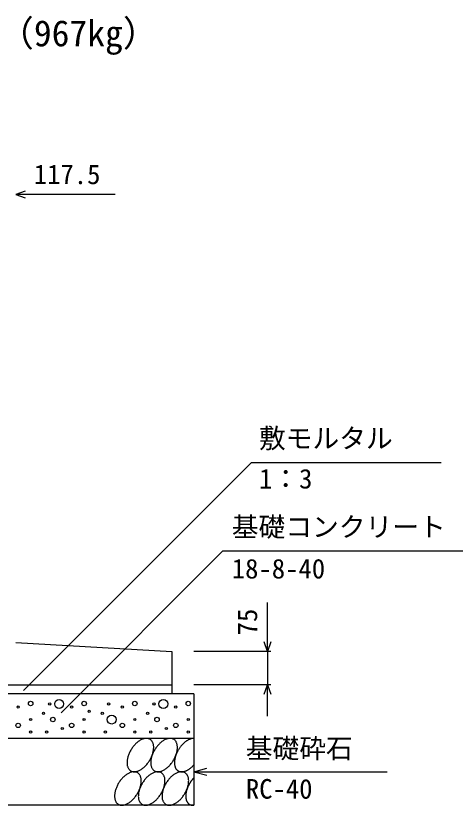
# Model space of a CAD drawing. Units: millimetres, scale not verified. Extents: x -25200 to 25200, y -8910 to 8910.
# Drawn here: x 9928 to 10913, y 1921 to 3692 of the extents above; entities that cross this region are included whole.
import ezdxf
from ezdxf.enums import TextEntityAlignment as Align

# ---------------------------------------------------------------- set-up
doc = ezdxf.new("R2010")
doc.units = ezdxf.units.MM
doc.header["$LTSCALE"] = 30
for name, color, linetype, lineweight in [('0-0_DIM', 7, 'Continuous', 25), ('0-2_HATCH', 6, 'Continuous', 25), ('0-5_OUTLINE', 3, 'Continuous', 25), ('0-6_TXT', 7, 'Continuous', 25)]:
    doc.layers.add(name, color=color, linetype=linetype, lineweight=lineweight)
doc.styles.add('ＭＳ ゴシック', font='')
doc.styles.get('ＭＳ ゴシック').set_extended_font_data('MS Gothic')

msp = doc.modelspace()

# ---------------------------------------------------------------- linework, layer by layer
at = {"layer": '0-0_DIM'}
for p, q in [((10150.66, 3291.3), (9927.28, 3291.3)), ((10456.43, 2690.44), (9944.74, 2178.76)), ((10456.43, 2690.44), (10881.73, 2690.44)), ((10392.1, 2491.78), (10029.13, 2128.81)), ((10392.1, 2491.78), (11038.97, 2491.78)), ((10492.28, 2266.3), (10492.28, 2376.19)), ((10499.78, 2266.3), (10327.28, 2266.3)), ((10492.28, 2266.3), (10492.28, 2191.3)), ((10499.78, 2191.3), (10327.28, 2191.3)), ((10492.28, 2121.3), (10492.28, 2191.3)), ((10327.28, 1996.3), (10356.26, 2004.06)), ((10327.28, 1996.3), (10760.59, 1996.3)), ((10327.28, 1996.3), (10356.26, 1988.53))]:
    msp.add_line(p, q, dxfattribs=at)
for points in [[(9948.42, 3298.99), (9927.28, 3291.3), (9948.42, 3283.6)], [(10499.97, 2287.44), (10492.28, 2266.3), (10484.58, 2287.44)], [(10484.58, 2170.15), (10492.28, 2191.3), (10499.97, 2170.15)]]:
    msp.add_lwpolyline(points, dxfattribs=at)
at = {"layer": '0-2_HATCH'}
for points in [[(10228.78, 2069.08), (10227.78, 2069.66), (10226.68, 2070.15), (10225.58, 2070.56), (10224.38, 2070.87), (10223.18, 2071.1), (10221.98, 2071.23), (10220.68, 2071.28), (10219.38, 2071.23), (10217.98, 2071.1), (10216.58, 2070.87), (10215.18, 2070.56), (10213.78, 2070.15), (10212.38, 2069.66), (10210.88, 2069.09), (10209.48, 2068.42), (10207.98, 2067.68), (10206.48, 2066.85), (10205.08, 2065.94), (10203.58, 2064.96), (10202.08, 2063.9), (10200.68, 2062.77), (10199.28, 2061.56), (10197.88, 2060.29), (10196.48, 2058.96), (10195.08, 2057.57), (10193.78, 2056.12), (10192.48, 2054.61), (10191.18, 2053.06), (10189.98, 2051.46), (10188.78, 2049.81), (10187.68, 2048.13), (10186.58, 2046.41), (10185.48, 2044.66), (10184.48, 2042.89), (10183.58, 2041.09), (10182.68, 2039.28), (10181.88, 2037.45), (10181.08, 2035.62), (10180.38, 2033.78)], [(10203.08, 1998.47), (10204.58, 1999.13), (10206.08, 1999.88), (10207.48, 2000.7), (10208.98, 2001.61), (10210.48, 2002.6), (10211.88, 2003.66), (10213.28, 2004.79), (10214.78, 2005.99), (10216.18, 2007.26), (10217.58, 2008.59), (10218.88, 2009.99), (10220.28, 2011.44), (10221.58, 2012.94), (10222.78, 2014.5), (10224.08, 2016.1), (10225.18, 2017.74), (10226.38, 2019.42), (10227.48, 2021.14), (10228.48, 2022.89), (10229.48, 2024.66), (10230.48, 2026.46), (10231.28, 2028.27), (10232.18, 2030.1), (10232.88, 2031.94), (10233.58, 2033.78), (10234.28, 2035.62), (10234.78, 2037.45), (10235.28, 2039.28), (10235.78, 2041.09), (10236.08, 2042.89), (10236.38, 2044.66), (10236.68, 2046.41), (10236.78, 2048.13), (10236.88, 2049.81), (10236.88, 2051.45), (10236.88, 2053.05), (10236.68, 2054.61), (10236.48, 2056.11), (10236.18, 2057.57)], [(10236.18, 2057.57), (10235.88, 2058.96), (10235.48, 2060.29), (10234.98, 2061.56), (10234.48, 2062.76), (10233.78, 2063.9), (10233.18, 2064.96), (10232.38, 2065.94), (10231.58, 2066.85), (10230.68, 2067.68), (10229.78, 2068.42), (10228.78, 2069.08)], [(10281.98, 2069.08), (10280.98, 2069.66), (10279.88, 2070.15), (10278.78, 2070.56), (10277.58, 2070.87), (10276.38, 2071.1), (10275.18, 2071.23), (10273.88, 2071.28), (10272.58, 2071.23), (10271.18, 2071.1), (10269.78, 2070.87), (10268.38, 2070.56), (10266.98, 2070.15), (10265.58, 2069.66), (10264.08, 2069.09), (10262.68, 2068.42), (10261.18, 2067.68), (10259.68, 2066.85), (10258.28, 2065.94), (10256.78, 2064.96), (10255.28, 2063.9), (10253.88, 2062.77), (10252.48, 2061.56), (10251.08, 2060.29), (10249.68, 2058.96), (10248.28, 2057.57), (10246.98, 2056.12), (10245.68, 2054.61), (10244.38, 2053.06), (10243.18, 2051.46), (10241.98, 2049.81), (10240.88, 2048.13), (10239.78, 2046.41), (10238.68, 2044.66), (10237.68, 2042.89), (10236.78, 2041.09), (10235.88, 2039.28), (10235.08, 2037.45), (10234.28, 2035.62), (10233.58, 2033.78)], [(10256.28, 1998.47), (10257.78, 1999.13), (10259.28, 1999.88), (10260.68, 2000.7), (10262.18, 2001.61), (10263.68, 2002.6), (10265.08, 2003.66), (10266.58, 2004.79), (10267.98, 2005.99), (10269.38, 2007.26), (10270.78, 2008.59), (10272.08, 2009.99), (10273.48, 2011.44), (10274.78, 2012.94), (10275.98, 2014.5), (10277.28, 2016.1), (10278.38, 2017.74), (10279.58, 2019.42), (10280.68, 2021.14), (10281.68, 2022.89), (10282.68, 2024.66), (10283.68, 2026.46), (10284.48, 2028.27), (10285.38, 2030.1), (10286.08, 2031.94), (10286.78, 2033.78), (10287.48, 2035.62), (10287.98, 2037.45), (10288.58, 2039.28), (10288.98, 2041.09), (10289.38, 2042.89), (10289.68, 2044.66), (10289.88, 2046.41), (10289.98, 2048.13), (10290.08, 2049.81), (10290.08, 2051.45), (10290.08, 2053.05), (10289.88, 2054.61), (10289.68, 2056.11), (10289.48, 2057.57)], [(10289.48, 2057.57), (10289.08, 2058.96), (10288.68, 2060.29), (10288.18, 2061.56), (10287.68, 2062.76), (10286.98, 2063.9), (10286.38, 2064.96), (10285.58, 2065.94), (10284.78, 2066.85), (10283.88, 2067.68), (10282.98, 2068.42), (10281.98, 2069.08)], [(10327.28, 2071.28), (10326.38, 2071.27), (10325.58, 2071.22), (10324.68, 2071.13), (10323.78, 2071.01), (10322.88, 2070.84), (10321.98, 2070.64), (10321.08, 2070.4), (10320.08, 2070.12), (10319.18, 2069.81), (10318.18, 2069.46), (10317.28, 2069.07), (10316.28, 2068.64), (10315.38, 2068.18), (10314.38, 2067.69), (10313.48, 2067.16), (10312.48, 2066.59), (10311.48, 2065.99), (10310.58, 2065.36), (10309.58, 2064.7), (10308.68, 2064), (10307.68, 2063.27), (10306.78, 2062.51), (10305.88, 2061.73), (10304.98, 2060.91), (10303.98, 2060.07), (10303.08, 2059.19), (10302.18, 2058.3), (10301.38, 2057.38), (10300.48, 2056.43), (10299.58, 2055.46), (10298.78, 2054.47), (10297.98, 2053.45), (10297.08, 2052.42), (10296.28, 2051.37), (10295.58, 2050.29), (10294.78, 2049.21), (10294.08, 2048.1), (10293.28, 2046.98), (10292.58, 2045.85)], [(10292.58, 2045.85), (10291.98, 2044.71), (10291.28, 2043.55), (10290.68, 2042.38), (10290.08, 2041.21), (10289.48, 2040.03), (10288.88, 2038.84), (10288.38, 2037.64), (10287.88, 2036.45), (10287.38, 2035.25), (10286.88, 2034.04), (10286.48, 2032.84), (10286.08, 2031.64), (10285.68, 2030.44), (10285.38, 2029.24), (10285.08, 2028.05), (10284.78, 2026.87), (10284.48, 2025.69), (10284.28, 2024.52), (10284.08, 2023.36), (10283.88, 2022.21), (10283.78, 2021.07), (10283.68, 2019.94), (10283.58, 2018.83), (10283.58, 2017.74), (10283.48, 2016.66), (10283.58, 2015.6), (10283.58, 2014.56), (10283.68, 2013.53), (10283.78, 2012.53), (10283.88, 2011.55), (10284.08, 2010.59), (10284.28, 2009.66), (10284.48, 2008.75), (10284.78, 2007.87), (10285.08, 2007.01), (10285.38, 2006.18), (10285.68, 2005.38), (10286.08, 2004.61), (10286.48, 2003.87)], [(10180.38, 2033.78), (10179.78, 2031.94), (10179.18, 2030.1), (10178.68, 2028.28), (10178.28, 2026.46), (10177.88, 2024.67), (10177.58, 2022.89), (10177.38, 2021.15), (10177.18, 2019.43), (10177.08, 2017.75), (10177.08, 2016.1), (10177.18, 2014.5), (10177.28, 2012.94), (10177.48, 2011.44), (10177.78, 2009.99), (10178.08, 2008.59), (10178.58, 2007.26), (10178.98, 2005.99), (10179.58, 2004.79), (10180.18, 2003.66), (10180.88, 2002.6), (10181.58, 2001.61), (10182.38, 2000.71), (10183.28, 1999.88), (10184.18, 1999.13), (10185.18, 1998.47), (10186.18, 1997.89), (10187.28, 1997.4), (10188.38, 1997), (10189.58, 1996.68), (10190.78, 1996.46), (10192.08, 1996.32), (10193.38, 1996.28), (10194.68, 1996.32), (10195.98, 1996.46), (10197.38, 1996.68), (10198.78, 1997), (10200.18, 1997.4), (10201.68, 1997.89), (10203.08, 1998.47)], [(10233.58, 2033.78), (10232.98, 2031.94), (10232.38, 2030.1), (10231.88, 2028.28), (10231.48, 2026.46), (10231.08, 2024.67), (10230.78, 2022.89), (10230.58, 2021.15), (10230.38, 2019.43), (10230.28, 2017.75), (10230.28, 2016.1), (10230.38, 2014.5), (10230.48, 2012.94), (10230.68, 2011.44), (10230.98, 2009.99), (10231.38, 2008.59), (10231.78, 2007.26), (10232.28, 2005.99), (10232.78, 2004.79), (10233.38, 2003.66), (10234.08, 2002.6), (10234.78, 2001.61), (10235.68, 2000.71), (10236.48, 1999.88), (10237.38, 1999.13), (10238.38, 1998.47), (10239.38, 1997.89), (10240.48, 1997.4), (10241.68, 1997), (10242.78, 1996.68), (10243.98, 1996.46), (10245.28, 1996.32), (10246.58, 1996.28), (10247.88, 1996.32), (10249.28, 1996.46), (10250.58, 1996.68), (10251.98, 1997), (10253.48, 1997.4), (10254.88, 1997.89), (10256.28, 1998.47)], [(10286.48, 2003.87), (10286.88, 2003.16), (10287.38, 2002.48), (10287.88, 2001.84), (10288.38, 2001.22), (10288.88, 2000.64), (10289.48, 2000.1), (10290.08, 1999.59), (10290.68, 1999.11), (10291.28, 1998.67), (10291.98, 1998.26), (10292.58, 1997.9), (10293.28, 1997.57), (10294.08, 1997.27), (10294.78, 1997.01), (10295.58, 1996.8), (10296.28, 1996.62), (10297.08, 1996.47), (10297.98, 1996.37), (10298.78, 1996.3), (10299.58, 1996.28), (10300.48, 1996.29), (10301.38, 1996.34), (10302.18, 1996.43), (10303.08, 1996.56), (10303.98, 1996.72), (10304.98, 1996.92), (10305.88, 1997.17), (10306.78, 1997.45), (10307.68, 1997.76), (10308.68, 1998.12), (10309.58, 1998.51), (10310.58, 1998.93), (10311.48, 1999.4), (10312.48, 1999.89), (10313.48, 2000.43), (10314.38, 2000.99), (10315.38, 2001.59), (10316.28, 2002.23), (10317.28, 2002.89)], [(10317.28, 2002.89), (10318.18, 2003.59), (10319.18, 2004.32), (10320.08, 2005.08), (10321.08, 2005.87), (10321.98, 2006.69), (10322.88, 2007.53), (10323.78, 2008.4), (10324.68, 2009.3), (10325.58, 2010.23), (10326.38, 2011.17), (10327.28, 2012.14)], [(10200.98, 1994.09), (10199.88, 1994.67), (10198.78, 1995.16), (10197.68, 1995.57), (10196.48, 1995.88), (10195.28, 1996.11), (10194.08, 1996.24), (10192.78, 1996.29), (10191.48, 1996.24), (10190.08, 1996.11), (10188.68, 1995.88), (10187.28, 1995.57), (10185.88, 1995.16), (10184.48, 1994.67), (10182.98, 1994.1), (10181.58, 1993.43), (10180.08, 1992.69), (10178.58, 1991.86), (10177.18, 1990.95), (10175.68, 1989.97), (10174.28, 1988.91), (10172.78, 1987.78), (10171.38, 1986.57), (10169.98, 1985.3), (10168.58, 1983.97), (10167.18, 1982.58), (10165.88, 1981.13), (10164.58, 1979.62), (10163.28, 1978.07), (10162.08, 1976.47), (10160.88, 1974.82), (10159.78, 1973.14), (10158.68, 1971.42), (10157.58, 1969.67), (10156.58, 1967.9), (10155.68, 1966.1), (10154.78, 1964.29), (10153.98, 1962.46), (10153.18, 1960.63), (10152.48, 1958.79)], [(10208.38, 1982.57), (10207.98, 1983.97), (10207.58, 1985.3), (10207.08, 1986.57), (10206.58, 1987.77), (10205.88, 1988.91), (10205.28, 1989.97), (10204.48, 1990.95), (10203.68, 1991.86), (10202.78, 1992.69), (10201.88, 1993.43), (10200.98, 1994.09)], [(10254.18, 1994.09), (10253.08, 1994.67), (10251.98, 1995.16), (10250.88, 1995.57), (10249.78, 1995.88), (10248.48, 1996.11), (10247.28, 1996.24), (10245.98, 1996.29), (10244.68, 1996.24), (10243.28, 1996.11), (10241.88, 1995.88), (10240.48, 1995.57), (10239.08, 1995.16), (10237.68, 1994.67), (10236.18, 1994.1), (10234.78, 1993.43), (10233.28, 1992.69), (10231.78, 1991.86), (10230.38, 1990.95), (10228.88, 1989.97), (10227.48, 1988.91), (10225.98, 1987.78), (10224.58, 1986.57), (10223.18, 1985.3), (10221.78, 1983.97), (10220.38, 1982.58), (10219.08, 1981.13), (10217.78, 1979.62), (10216.48, 1978.07), (10215.28, 1976.47), (10214.08, 1974.82), (10212.98, 1973.14), (10211.88, 1971.42), (10210.78, 1969.67), (10209.88, 1967.9), (10208.88, 1966.1), (10207.98, 1964.29), (10207.18, 1962.46), (10206.38, 1960.63), (10205.68, 1958.79)], [(10261.58, 1982.57), (10261.18, 1983.97), (10260.78, 1985.3), (10260.28, 1986.57), (10259.78, 1987.77), (10259.18, 1988.91), (10258.48, 1989.97), (10257.68, 1990.95), (10256.88, 1991.86), (10256.08, 1992.69), (10255.08, 1993.43), (10254.18, 1994.09)], [(10307.38, 1994.09), (10306.28, 1994.67), (10305.28, 1995.16), (10304.08, 1995.57), (10302.98, 1995.88), (10301.68, 1996.11), (10300.48, 1996.24), (10299.18, 1996.29), (10297.88, 1996.24), (10296.48, 1996.11), (10295.18, 1995.88), (10293.78, 1995.57), (10292.28, 1995.16), (10290.88, 1994.67), (10289.38, 1994.1), (10287.98, 1993.43), (10286.48, 1992.69), (10285.08, 1991.86), (10283.58, 1990.95), (10282.08, 1989.97), (10280.68, 1988.91), (10279.18, 1987.78), (10277.78, 1986.57), (10276.38, 1985.3), (10274.98, 1983.97), (10273.58, 1982.58), (10272.28, 1981.13), (10270.98, 1979.62), (10269.78, 1978.07), (10268.48, 1976.47), (10267.28, 1974.82), (10266.18, 1973.14), (10265.08, 1971.42), (10264.08, 1969.67), (10263.08, 1967.9), (10262.08, 1966.1), (10261.18, 1964.29), (10260.38, 1962.46), (10259.68, 1960.63), (10258.88, 1958.79)], [(10314.78, 1982.57), (10314.38, 1983.97), (10313.98, 1985.3), (10313.48, 1986.57), (10312.98, 1987.77), (10312.38, 1988.91), (10311.68, 1989.97), (10310.88, 1990.95), (10310.08, 1991.86), (10309.28, 1992.69), (10308.28, 1993.43), (10307.38, 1994.09)], [(10175.18, 1923.48), (10176.68, 1924.14), (10178.18, 1924.89), (10179.58, 1925.71), (10181.08, 1926.62), (10182.58, 1927.61), (10183.98, 1928.67), (10185.48, 1929.8), (10186.88, 1931), (10188.28, 1932.27), (10189.68, 1933.6), (10190.98, 1935), (10192.38, 1936.45), (10193.68, 1937.95), (10194.88, 1939.51), (10196.18, 1941.11), (10197.28, 1942.75), (10198.48, 1944.43), (10199.58, 1946.15), (10200.58, 1947.9), (10201.58, 1949.67), (10202.58, 1951.47), (10203.38, 1953.28), (10204.28, 1955.11), (10204.98, 1956.94), (10205.68, 1958.78), (10206.38, 1960.62), (10206.88, 1962.46), (10207.48, 1964.29), (10207.88, 1966.1), (10208.28, 1967.9), (10208.58, 1969.67), (10208.78, 1971.42), (10208.88, 1973.14), (10208.98, 1974.82), (10208.98, 1976.46), (10208.98, 1978.06), (10208.78, 1979.62), (10208.58, 1981.12), (10208.38, 1982.57)], [(10228.48, 1923.48), (10229.88, 1924.14), (10231.38, 1924.89), (10232.78, 1925.71), (10234.28, 1926.62), (10235.78, 1927.61), (10237.18, 1928.67), (10238.68, 1929.8), (10240.08, 1931), (10241.48, 1932.27), (10242.88, 1933.6), (10244.18, 1935), (10245.58, 1936.45), (10246.88, 1937.95), (10248.08, 1939.51), (10249.38, 1941.11), (10250.58, 1942.75), (10251.68, 1944.43), (10252.78, 1946.15), (10253.78, 1947.9), (10254.78, 1949.67), (10255.78, 1951.47), (10256.68, 1953.28), (10257.48, 1955.11), (10258.18, 1956.94), (10258.88, 1958.78), (10259.58, 1960.62), (10260.18, 1962.46), (10260.68, 1964.29), (10261.08, 1966.1), (10261.48, 1967.9), (10261.78, 1969.67), (10261.98, 1971.42), (10262.08, 1973.14), (10262.18, 1974.82), (10262.18, 1976.46), (10262.18, 1978.06), (10261.98, 1979.62), (10261.78, 1981.12), (10261.58, 1982.57)], [(10281.68, 1923.48), (10283.08, 1924.14), (10284.58, 1924.89), (10286.08, 1925.71), (10287.48, 1926.62), (10288.98, 1927.61), (10290.38, 1928.67), (10291.88, 1929.8), (10293.28, 1931), (10294.68, 1932.27), (10296.08, 1933.6), (10297.48, 1935), (10298.78, 1936.45), (10300.08, 1937.95), (10301.38, 1939.51), (10302.58, 1941.11), (10303.78, 1942.75), (10304.88, 1944.43), (10305.98, 1946.15), (10306.98, 1947.9), (10307.98, 1949.67), (10308.98, 1951.47), (10309.88, 1953.28), (10310.68, 1955.11), (10311.48, 1956.94), (10312.18, 1958.78), (10312.78, 1960.62), (10313.38, 1962.46), (10313.88, 1964.29), (10314.28, 1966.1), (10314.68, 1967.9), (10314.98, 1969.67), (10315.18, 1971.42), (10315.38, 1973.14), (10315.38, 1974.82), (10315.48, 1976.46), (10315.38, 1978.06), (10315.28, 1979.62), (10315.08, 1981.12), (10314.78, 1982.57)], [(10327.28, 1983.04), (10326.78, 1982.51), (10326.28, 1981.97), (10325.78, 1981.43), (10325.28, 1980.87), (10324.78, 1980.31), (10324.28, 1979.74), (10323.78, 1979.17), (10323.38, 1978.59), (10322.88, 1978), (10322.38, 1977.4), (10321.98, 1976.8), (10321.48, 1976.19), (10321.08, 1975.58), (10320.58, 1974.96), (10320.18, 1974.33), (10319.78, 1973.7), (10319.38, 1973.07), (10318.88, 1972.43), (10318.48, 1971.78), (10318.08, 1971.13), (10317.68, 1970.48), (10317.38, 1969.82), (10316.98, 1969.16), (10316.58, 1968.49), (10316.18, 1967.83), (10315.88, 1967.16), (10315.48, 1966.48), (10315.18, 1965.8), (10314.78, 1965.13), (10314.48, 1964.45), (10314.18, 1963.76), (10313.88, 1963.08), (10313.58, 1962.39), (10313.28, 1961.7), (10312.98, 1961.02), (10312.68, 1960.33), (10312.48, 1959.64), (10312.18, 1958.95), (10311.98, 1958.26)], [(10152.48, 1958.79), (10151.88, 1956.95), (10151.28, 1955.11), (10150.78, 1953.29), (10150.38, 1951.47), (10149.98, 1949.68), (10149.68, 1947.9), (10149.48, 1946.15), (10149.28, 1944.44), (10149.18, 1942.75), (10149.18, 1941.11), (10149.28, 1939.51), (10149.38, 1937.95), (10149.58, 1936.45), (10149.88, 1935), (10150.28, 1933.6), (10150.68, 1932.27), (10151.18, 1931), (10151.68, 1929.8), (10152.28, 1928.67), (10152.98, 1927.61), (10153.78, 1926.62), (10154.58, 1925.72), (10155.38, 1924.89), (10156.28, 1924.14), (10157.28, 1923.48), (10158.38, 1922.9), (10159.38, 1922.41), (10160.58, 1922.01), (10161.68, 1921.69), (10162.88, 1921.47), (10164.18, 1921.33), (10165.48, 1921.29), (10166.78, 1921.33), (10168.18, 1921.47), (10169.48, 1921.69), (10170.88, 1922.01), (10172.38, 1922.41), (10173.78, 1922.9), (10175.18, 1923.48)], [(10205.68, 1958.79), (10205.08, 1956.95), (10204.48, 1955.11), (10203.98, 1953.29), (10203.58, 1951.47), (10203.18, 1949.68), (10202.88, 1947.9), (10202.68, 1946.15), (10202.48, 1944.44), (10202.48, 1942.75), (10202.38, 1941.11), (10202.48, 1939.51), (10202.58, 1937.95), (10202.78, 1936.45), (10203.08, 1935), (10203.48, 1933.6), (10203.88, 1932.27), (10204.38, 1931), (10204.88, 1929.8), (10205.48, 1928.67), (10206.18, 1927.61), (10206.98, 1926.62), (10207.78, 1925.72), (10208.58, 1924.89), (10209.58, 1924.14), (10210.48, 1923.48), (10211.58, 1922.9), (10212.58, 1922.41), (10213.78, 1922.01), (10214.88, 1921.69), (10216.18, 1921.47), (10217.38, 1921.33), (10218.68, 1921.29), (10219.98, 1921.33), (10221.38, 1921.47), (10222.68, 1921.69), (10224.08, 1922.01), (10225.58, 1922.41), (10226.98, 1922.9), (10228.48, 1923.48)], [(10258.88, 1958.79), (10258.28, 1956.95), (10257.68, 1955.11), (10257.18, 1953.29), (10256.78, 1951.47), (10256.38, 1949.68), (10256.08, 1947.9), (10255.88, 1946.15), (10255.78, 1944.44), (10255.68, 1942.75), (10255.68, 1941.11), (10255.68, 1939.51), (10255.78, 1937.95), (10256.08, 1936.45), (10256.28, 1935), (10256.68, 1933.6), (10257.08, 1932.27), (10257.58, 1931), (10258.08, 1929.8), (10258.68, 1928.67), (10259.38, 1927.61), (10260.18, 1926.62), (10260.98, 1925.72), (10261.78, 1924.89), (10262.78, 1924.14), (10263.68, 1923.48), (10264.78, 1922.9), (10265.78, 1922.41), (10266.98, 1922.01), (10268.08, 1921.69), (10269.38, 1921.47), (10270.58, 1921.33), (10271.88, 1921.29), (10273.18, 1921.33), (10274.58, 1921.47), (10275.98, 1921.69), (10277.38, 1922.01), (10278.78, 1922.41), (10280.18, 1922.9), (10281.68, 1923.48)], [(10311.98, 1958.26), (10311.68, 1957.57), (10311.48, 1956.88), (10311.28, 1956.19), (10311.08, 1955.5), (10310.88, 1954.82), (10310.68, 1954.13), (10310.48, 1953.45), (10310.28, 1952.77), (10310.08, 1952.09), (10309.98, 1951.41), (10309.78, 1950.73), (10309.68, 1950.06), (10309.58, 1949.39), (10309.48, 1948.72), (10309.38, 1948.06), (10309.28, 1947.4), (10309.18, 1946.75), (10309.08, 1946.1), (10308.98, 1945.45), (10308.98, 1944.81), (10308.88, 1944.17), (10308.88, 1943.54), (10308.88, 1942.91), (10308.88, 1942.29), (10308.88, 1941.67), (10308.88, 1941.06), (10308.88, 1940.45), (10308.88, 1939.85), (10308.88, 1939.26), (10308.98, 1938.68), (10308.98, 1938.1), (10309.08, 1937.53), (10309.18, 1936.96), (10309.28, 1936.4), (10309.38, 1935.85), (10309.48, 1935.31), (10309.58, 1934.78), (10309.68, 1934.25), (10309.78, 1933.73)], [(10309.78, 1933.73), (10309.98, 1933.23), (10310.08, 1932.73), (10310.28, 1932.23), (10310.48, 1931.75), (10310.68, 1931.28), (10310.88, 1930.81), (10311.08, 1930.36), (10311.28, 1929.91), (10311.48, 1929.48), (10311.68, 1929.05), (10311.98, 1928.64), (10312.18, 1928.23), (10312.48, 1927.84), (10312.68, 1927.45), (10312.98, 1927.08), (10313.28, 1926.72), (10313.58, 1926.36), (10313.88, 1926.02), (10314.18, 1925.69), (10314.48, 1925.37), (10314.78, 1925.07), (10315.18, 1924.77), (10315.48, 1924.49), (10315.88, 1924.21), (10316.18, 1923.95), (10316.58, 1923.7), (10316.98, 1923.46), (10317.38, 1923.24), (10317.68, 1923.03), (10318.08, 1922.82), (10318.48, 1922.63), (10318.88, 1922.46), (10319.38, 1922.29), (10319.78, 1922.14), (10320.18, 1922), (10320.58, 1921.87), (10321.08, 1921.76), (10321.48, 1921.65), (10321.98, 1921.56)], [(10321.98, 1921.56), (10322.38, 1921.49), (10322.88, 1921.42), (10323.38, 1921.37), (10323.78, 1921.33), (10324.28, 1921.3), (10324.78, 1921.29), (10325.28, 1921.29), (10325.78, 1921.3), (10326.28, 1921.32), (10326.78, 1921.36), (10327.28, 1921.41)]]:
    msp.add_lwpolyline(points, dxfattribs=at)
for centre, radius in [((9932.81, 2141.47), 2.5), ((9960.85, 2149.35), 5), ((10003.75, 2148.47), 2.5), ((10024.78, 2148.47), 10), ((10052.81, 2141.47), 2.5), ((10080.85, 2149.35), 5), ((10135.67, 2148.47), 2.5), ((10166.48, 2141.47), 2.5), ((10194.52, 2149.35), 5), ((10237.41, 2148.47), 2.5), ((10258.44, 2148.47), 10), ((10286.48, 2141.47), 2.5), ((10314.52, 2149.35), 5), ((9989.73, 2127.46), 2.5), ((10092.19, 2131.78), 2.5), ((10121.65, 2127.46), 2.5), ((10223.39, 2127.46), 2.5), ((9960.85, 2113.46), 2.5), ((10010.76, 2113.46), 5), ((10080.85, 2113.46), 2.5), ((10142.68, 2113.46), 10), ((10194.52, 2113.46), 2.5), ((10244.42, 2113.46), 5), ((10314.52, 2113.46), 2.5), ((9932.81, 2100.32), 5), ((10031.78, 2093.32), 2.5), ((10052.81, 2100.32), 5), ((10166.48, 2100.32), 5), ((10265.45, 2093.32), 2.5), ((10286.48, 2100.32), 5), ((9960.85, 2085.44), 2.5), ((9996.74, 2085.44), 2.5), ((10080.85, 2085.44), 2.5), ((10128.66, 2085.44), 2.5), ((10194.52, 2085.44), 2.5), ((10230.4, 2085.44), 2.5), ((10314.52, 2085.44), 2.5)]:
    msp.add_circle(centre, radius, dxfattribs=at)
at = {"layer": '0-5_OUTLINE'}
for p, q in [((9392.28, 2191.3), (10277.28, 2191.3)), ((10327.28, 2171.3), (9342.28, 2171.3)), ((10327.28, 2171.3), (10327.28, 1921.3)), ((10327.28, 2071.3), (9342.28, 2071.3)), ((10327.28, 1921.3), (9342.28, 1921.3))]:
    msp.add_line(p, q, dxfattribs=at)
msp.add_lwpolyline([(9927.28, 2286.3), (10277.28, 2266.3), (10277.28, 2171.3)], dxfattribs=at)

# ---------------------------------------------------------------- texts
at = {"layer": '0-0_DIM', "style": 'ＭＳ ゴシック'}
for s, p in [('117.5', (9967.89, 3301.3)), ('敷モルタル', (10473.17, 2709.18)), ('1：3', (10473.17, 2618.49)), ('基礎コンクリート', (10412.1, 2510.51)), ('18-8-40', (10412.1, 2416.7)), ('基礎砕石', (10443.6, 2013.47)), ('RC-40', (10443.6, 1922.78))]:
    msp.add_text(s, height=43.99, dxfattribs=at).set_placement(p, align=Align.BOTTOM_LEFT)
msp.add_text('75', height=43.99, rotation=90, dxfattribs=at).set_placement((10482.28, 2302.3), align=Align.BOTTOM_LEFT)
at = {"layer": '0-6_TXT', "style": 'ＭＳ ゴシック'}
msp.add_text('（967kg）', height=58.65, dxfattribs=at).set_placement((9888.15, 3606.08), align=Align.BOTTOM_LEFT)

doc.saveas('drawing.dxf')
